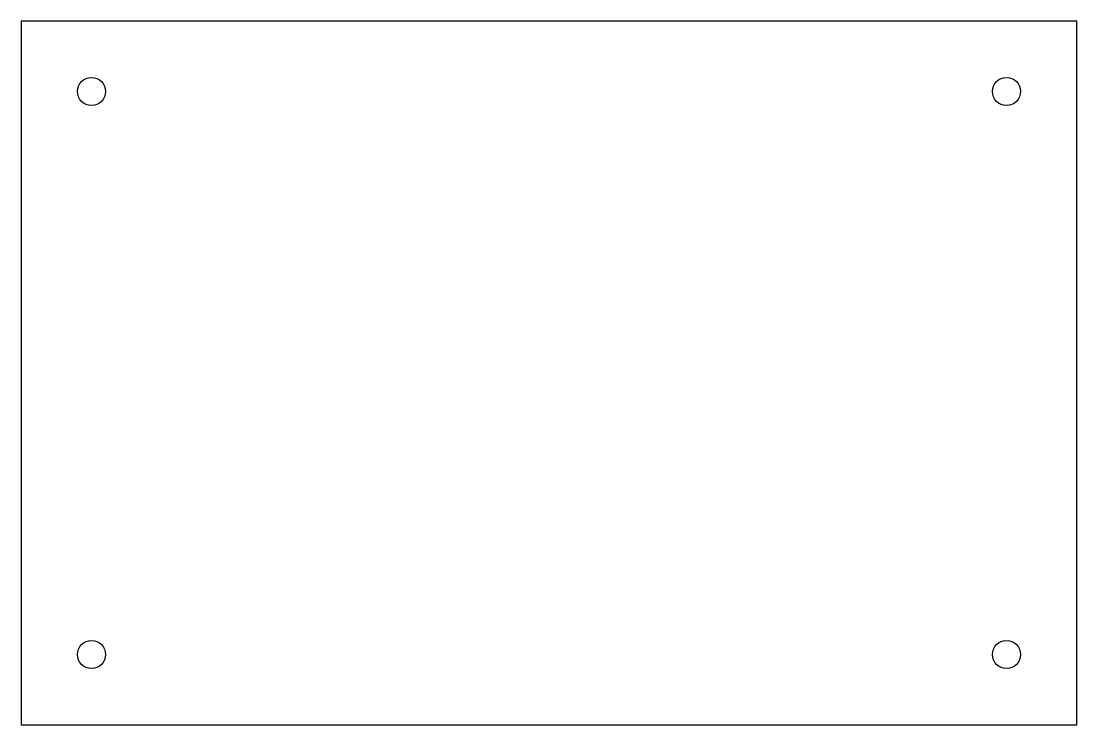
# Model space of a CAD drawing. Header units: millimetres. Extents: x 0 to 150, y 0 to 100.
import ezdxf

# ---------------------------------------------------------------- set-up
doc = ezdxf.new("R2010")
doc.units = ezdxf.units.MM
doc.layers.add('BLANK', color=7, linetype='CONTINUOUS')
doc.layers.add('MECHANICAL_HOLES', color=7, linetype='CONTINUOUS')

msp = doc.modelspace()

# ---------------------------------------------------------------- linework, layer by layer
at = {"layer": 'BLANK'}
msp.add_lwpolyline([(0, 0), (150, 0), (150, 100), (0, 100)], close=True, dxfattribs=at)
at = {"layer": 'MECHANICAL_HOLES'}
for centre in [(10, 90), (140, 90), (10, 10), (140, 10)]:
    msp.add_circle(centre, 2, dxfattribs=at)

doc.saveas('drawing.dxf')
